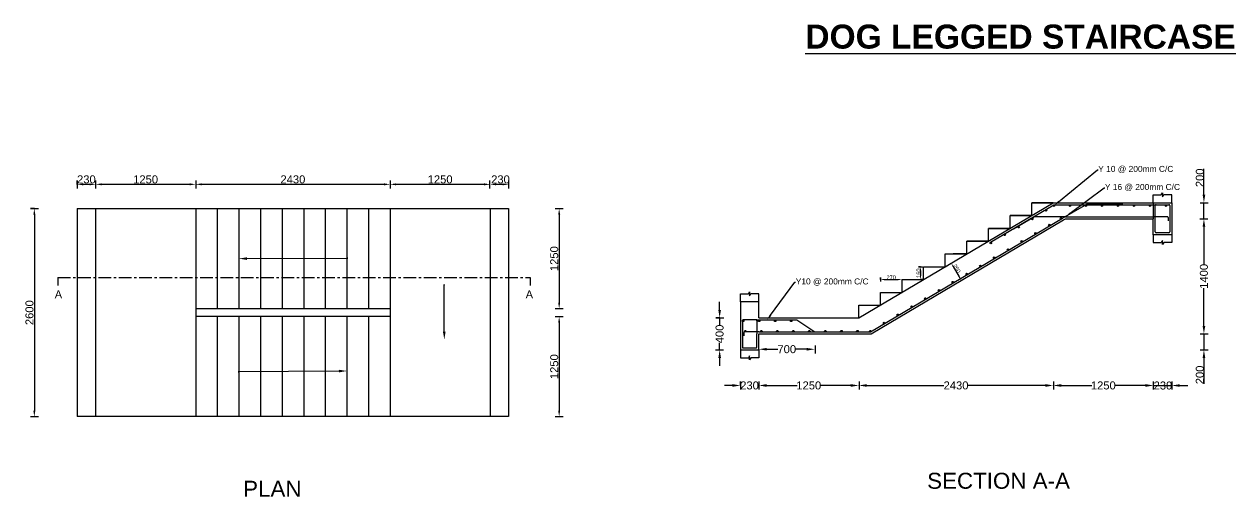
# Model space of a CAD drawing. Header units: millimetres. Extents: x 0 to 32707, y 0 to 28591.
# Drawn here: x 5072 to 20210, y 22685 to 28591 of the extents above; entities that cross this region are included whole.
import ezdxf
from ezdxf import colors
from ezdxf.entities.mleader import LeaderData, LeaderLine
from ezdxf.math import Vec2, Vec3

# ---------------------------------------------------------------- set-up
doc = ezdxf.new("R2010")
doc.units = ezdxf.units.MM
doc.linetypes.add('CENTER', pattern=[50.8, 31.75, -6.35, 6.35, -6.35])
doc.styles.get("Standard").update_dxf_attribs({"font": 'arial.ttf'})
doc.dimstyles.new('ISO-25', dxfattribs={"dimtxt": 2.5, "dimasz": 2.5, "dimexe": 1.25, "dimexo": 0.625, "dimtad": 1, "dimtxsty": 'Standard', "dimcen": 2.5, "dimadec": 0, "dimazin": 0, "dimtfac": 1, "dimtmove": 0, "dimatfit": 3, "dimfxl": 1, "dimarcsym": 0})

# ---------------------------------------------------------------- blocks, each defined once
blk = doc.blocks.new('*D1')
at = {"color": 0, "lineweight": -2, "transparency": 16777216}
for p, q in [((5199, 26211), (5199, 23761)), ((5200, 26286), (5200, 26286)), ((5200, 23686), (5200, 23686))]:
    blk.add_line(p, q, dxfattribs=at)
at = {"color": 0, "transparency": 16777216}
for points in [[(5186, 26211), (5211, 26211), (5199, 26286)], [(5186, 23761), (5211, 23761), (5199, 23686)]]:
    blk.add_solid(points, dxfattribs=at)
at = {"layer": 'Defpoints', "color": 0, "transparency": 16777216}
for p in [(5199, 26286), (5199, 23686), (5199, 23686)]:
    blk.add_point(p, dxfattribs=at)
at = {"color": 0, "transparency": 16777216, "insert": (5138, 24986), "char_height": 100, "attachment_point": 5, "rotation": 90}
blk.add_mtext('2600', dxfattribs=at)
blk = doc.blocks.new('*D2')
at = {"color": 0, "lineweight": -2, "transparency": 16777216}
for p, q in [((5734, 26590), (5734, 26591)), ((5809, 26590), (5889, 26590)), ((5964, 26590), (5964, 26591))]:
    blk.add_line(p, q, dxfattribs=at)
at = {"color": 0, "transparency": 16777216}
for points in [[(5809, 26602), (5809, 26577), (5734, 26590)], [(5889, 26602), (5889, 26577), (5964, 26590)]]:
    blk.add_solid(points, dxfattribs=at)
at = {"layer": 'Defpoints', "color": 0, "transparency": 16777216}
for p in [(5734, 26590), (5964, 26590), (5964, 26590)]:
    blk.add_point(p, dxfattribs=at)
at = {"color": 0, "transparency": 16777216, "insert": (5849, 26651), "char_height": 100, "attachment_point": 5}
blk.add_mtext('230', dxfattribs=at)
blk = doc.blocks.new('*D3')
at = {"color": 0, "lineweight": -2, "transparency": 16777216}
for p, q in [((5964, 26590), (5964, 26591)), ((6039, 26590), (7139, 26590)), ((7214, 26590), (7214, 26591))]:
    blk.add_line(p, q, dxfattribs=at)
at = {"color": 0, "transparency": 16777216}
for points in [[(6039, 26602), (6039, 26577), (5964, 26590)], [(7139, 26602), (7139, 26577), (7214, 26590)]]:
    blk.add_solid(points, dxfattribs=at)
at = {"layer": 'Defpoints', "color": 0, "transparency": 16777216}
for p in [(5964, 26590), (7214, 26590), (7214, 26590)]:
    blk.add_point(p, dxfattribs=at)
at = {"color": 0, "transparency": 16777216, "insert": (6589, 26651), "char_height": 100, "attachment_point": 5}
blk.add_mtext('1250', dxfattribs=at)
blk = doc.blocks.new('*D4')
at = {"color": 0, "lineweight": -2, "transparency": 16777216}
for p, q in [((7214, 26590), (7214, 26591)), ((7289, 26590), (9569, 26590)), ((9644, 26590), (9644, 26591))]:
    blk.add_line(p, q, dxfattribs=at)
at = {"color": 0, "transparency": 16777216}
for points in [[(7289, 26602), (7289, 26577), (7214, 26590)], [(9569, 26602), (9569, 26577), (9644, 26590)]]:
    blk.add_solid(points, dxfattribs=at)
at = {"layer": 'Defpoints', "color": 0, "transparency": 16777216}
for p in [(7214, 26590), (9644, 26590), (9644, 26590)]:
    blk.add_point(p, dxfattribs=at)
at = {"color": 0, "transparency": 16777216, "insert": (8429, 26651), "char_height": 100, "attachment_point": 5}
blk.add_mtext('2430', dxfattribs=at)
blk = doc.blocks.new('*D5')
at = {"color": 0, "lineweight": -2, "transparency": 16777216}
for p, q in [((9644, 26590), (9644, 26591)), ((9719, 26590), (10819, 26590)), ((10894, 26590), (10894, 26591))]:
    blk.add_line(p, q, dxfattribs=at)
at = {"color": 0, "transparency": 16777216}
for points in [[(9719, 26602), (9719, 26577), (9644, 26590)], [(10819, 26602), (10819, 26577), (10894, 26590)]]:
    blk.add_solid(points, dxfattribs=at)
at = {"layer": 'Defpoints', "color": 0, "transparency": 16777216}
for p in [(9644, 26590), (10894, 26590), (10894, 26590)]:
    blk.add_point(p, dxfattribs=at)
at = {"color": 0, "transparency": 16777216, "insert": (10269, 26651), "char_height": 100, "attachment_point": 5}
blk.add_mtext('1250', dxfattribs=at)
blk = doc.blocks.new('*D6')
at = {"color": 0, "lineweight": -2, "transparency": 16777216}
for p, q in [((10894, 26590), (10894, 26591)), ((10969, 26590), (11049, 26590)), ((11124, 26590), (11124, 26591))]:
    blk.add_line(p, q, dxfattribs=at)
at = {"color": 0, "transparency": 16777216}
for points in [[(10969, 26602), (10969, 26577), (10894, 26590)], [(11049, 26602), (11049, 26577), (11124, 26590)]]:
    blk.add_solid(points, dxfattribs=at)
at = {"layer": 'Defpoints', "color": 0, "transparency": 16777216}
for p in [(10894, 26590), (11124, 26590), (11124, 26590)]:
    blk.add_point(p, dxfattribs=at)
at = {"color": 0, "transparency": 16777216, "insert": (11023, 26651), "char_height": 100, "attachment_point": 5}
blk.add_mtext('230', dxfattribs=at)
blk = doc.blocks.new('*D7')
at = {"color": 0, "lineweight": -2, "transparency": 16777216}
for p, q in [((11756, 26211), (11756, 25111)), ((11757, 26286), (11758, 26286)), ((11757, 25036), (11758, 25036))]:
    blk.add_line(p, q, dxfattribs=at)
at = {"color": 0, "transparency": 16777216}
for points in [[(11744, 26211), (11769, 26211), (11756, 26286)], [(11744, 25111), (11769, 25111), (11756, 25036)]]:
    blk.add_solid(points, dxfattribs=at)
at = {"layer": 'Defpoints', "color": 0, "transparency": 16777216}
for p in [(11756, 26286), (11756, 25036), (11756, 25036)]:
    blk.add_point(p, dxfattribs=at)
at = {"color": 0, "transparency": 16777216, "insert": (11695, 25661), "char_height": 100, "attachment_point": 5, "rotation": 90}
blk.add_mtext('1250', dxfattribs=at)
blk = doc.blocks.new('*D8')
at = {"color": 0, "lineweight": -2, "transparency": 16777216}
for p, q in [((11756, 24861), (11756, 23761)), ((11757, 24936), (11758, 24936)), ((11757, 23686), (11755, 23686))]:
    blk.add_line(p, q, dxfattribs=at)
at = {"color": 0, "transparency": 16777216}
for points in [[(11744, 24861), (11769, 24861), (11756, 24936)], [(11744, 23761), (11769, 23761), (11756, 23686)]]:
    blk.add_solid(points, dxfattribs=at)
at = {"layer": 'Defpoints', "color": 0, "transparency": 16777216}
for p in [(11756, 24936), (11756, 23686), (11758, 23686)]:
    blk.add_point(p, dxfattribs=at)
at = {"color": 0, "transparency": 16777216, "insert": (11695, 24311), "char_height": 100, "attachment_point": 5, "rotation": 90}
blk.add_mtext('1250', dxfattribs=at)
blk = doc.blocks.new('*D9')
at = {"color": 0, "lineweight": -2, "transparency": 16777216}
for p, q in [((19812, 26460), (19812, 26783)), ((19812, 26160), (19812, 26360)), ((19813, 26360), (19813, 26360)), ((19812, 26160), (19811, 26160)), ((19812, 26060), (19812, 25960))]:
    blk.add_line(p, q, dxfattribs=at)
at = {"color": 0, "transparency": 16777216}
for points in [[(19796, 26460), (19829, 26460), (19812, 26360)], [(19796, 26060), (19829, 26060), (19812, 26160)]]:
    blk.add_solid(points, dxfattribs=at)
at = {"layer": 'Defpoints', "color": 0, "transparency": 16777216}
for p in [(19812, 26360), (19812, 26160), (19812, 26160)]:
    blk.add_point(p, dxfattribs=at)
at = {"color": 0, "transparency": 16777216, "insert": (19761, 26671), "char_height": 100, "attachment_point": 5, "rotation": 90}
blk.add_mtext('200', dxfattribs=at)
blk = doc.blocks.new('*D10')
at = {"color": 0, "lineweight": -2, "transparency": 16777216}
for p, q in [((13920, 24076), (13820, 24076)), ((14020, 24077), (14020, 24077)), ((14020, 24076), (14023, 24076)), ((14250, 24076), (14247, 24076)), ((14250, 24077), (14250, 24077)), ((14350, 24076), (14450, 24076))]:
    blk.add_line(p, q, dxfattribs=at)
at = {"color": 0, "transparency": 16777216}
for points in [[(13920, 24093), (13920, 24059), (14020, 24076)], [(14350, 24093), (14350, 24059), (14250, 24076)]]:
    blk.add_solid(points, dxfattribs=at)
at = {"layer": 'Defpoints', "color": 0, "transparency": 16777216}
for p in [(14020, 24076), (14250, 24076), (14250, 24076)]:
    blk.add_point(p, dxfattribs=at)
at = {"color": 0, "transparency": 16777216, "insert": (14135, 24076), "char_height": 100, "attachment_point": 5}
blk.add_mtext('230', dxfattribs=at)
blk = doc.blocks.new('*D11')
at = {"color": 0, "lineweight": -2, "transparency": 16777216}
for p, q in [((14250, 24529), (14250, 24530)), ((14350, 24529), (14490, 24529)), ((14850, 24529), (14711, 24529)), ((14950, 24529), (14950, 24530))]:
    blk.add_line(p, q, dxfattribs=at)
at = {"color": 0, "transparency": 16777216}
for points in [[(14350, 24545), (14350, 24512), (14250, 24529)], [(14850, 24545), (14850, 24512), (14950, 24529)]]:
    blk.add_solid(points, dxfattribs=at)
at = {"layer": 'Defpoints', "color": 0, "transparency": 16777216}
for p in [(14250, 24529), (14250, 24529), (14950, 24529)]:
    blk.add_point(p, dxfattribs=at)
at = {"color": 0, "transparency": 16777216, "insert": (14600, 24529), "char_height": 100, "attachment_point": 5}
blk.add_mtext('700', dxfattribs=at)
blk = doc.blocks.new('*D12')
at = {"color": 0, "lineweight": -2, "transparency": 16777216}
for p, q in [((14250, 24077), (14250, 24077)), ((14350, 24076), (14730, 24076)), ((15400, 24076), (15020, 24076)), ((15500, 24077), (15500, 24077))]:
    blk.add_line(p, q, dxfattribs=at)
at = {"color": 0, "transparency": 16777216}
for points in [[(14350, 24093), (14350, 24059), (14250, 24076)], [(15400, 24093), (15400, 24059), (15500, 24076)]]:
    blk.add_solid(points, dxfattribs=at)
at = {"layer": 'Defpoints', "color": 0, "transparency": 16777216}
for p in [(14250, 24076), (15500, 24076), (15500, 24076)]:
    blk.add_point(p, dxfattribs=at)
at = {"color": 0, "transparency": 16777216, "insert": (14875, 24076), "char_height": 100, "attachment_point": 5}
blk.add_mtext('1250', dxfattribs=at)
blk = doc.blocks.new('*D13')
at = {"color": 0, "lineweight": -2, "transparency": 16777216}
for p, q in [((15500, 24077), (15500, 24077)), ((15600, 24076), (16564, 24076)), ((17830, 24076), (16866, 24076)), ((17930, 24077), (17930, 24077))]:
    blk.add_line(p, q, dxfattribs=at)
at = {"color": 0, "transparency": 16777216}
for points in [[(15600, 24093), (15600, 24059), (15500, 24076)], [(17830, 24093), (17830, 24059), (17930, 24076)]]:
    blk.add_solid(points, dxfattribs=at)
at = {"layer": 'Defpoints', "color": 0, "transparency": 16777216}
for p in [(15500, 24076), (17930, 24076), (17930, 24076)]:
    blk.add_point(p, dxfattribs=at)
at = {"color": 0, "transparency": 16777216, "insert": (16715, 24076), "char_height": 100, "attachment_point": 5}
blk.add_mtext('2430', dxfattribs=at)
blk = doc.blocks.new('*D14')
at = {"color": 0, "lineweight": -2, "transparency": 16777216}
for p, q in [((17930, 24077), (17930, 24077)), ((18030, 24076), (18410, 24076)), ((19080, 24076), (18700, 24076)), ((19180, 24077), (19180, 24077))]:
    blk.add_line(p, q, dxfattribs=at)
at = {"color": 0, "transparency": 16777216}
for points in [[(18030, 24093), (18030, 24059), (17930, 24076)], [(19080, 24093), (19080, 24059), (19180, 24076)]]:
    blk.add_solid(points, dxfattribs=at)
at = {"layer": 'Defpoints', "color": 0, "transparency": 16777216}
for p in [(17930, 24076), (19180, 24076), (19180, 24076)]:
    blk.add_point(p, dxfattribs=at)
at = {"color": 0, "transparency": 16777216, "insert": (18555, 24076), "char_height": 100, "attachment_point": 5}
blk.add_mtext('1250', dxfattribs=at)
blk = doc.blocks.new('*D15')
at = {"color": 0, "lineweight": -2, "transparency": 16777216}
for p, q in [((19812, 26160), (19811, 26160)), ((19812, 26060), (19812, 25585)), ((19812, 24820), (19812, 25294)), ((19813, 24720), (19813, 24720))]:
    blk.add_line(p, q, dxfattribs=at)
at = {"color": 0, "transparency": 16777216}
for points in [[(19796, 26060), (19829, 26060), (19812, 26160)], [(19796, 24820), (19829, 24820), (19812, 24720)]]:
    blk.add_solid(points, dxfattribs=at)
at = {"layer": 'Defpoints', "color": 0, "transparency": 16777216}
for p in [(19812, 26160), (19812, 24720), (19812, 24720)]:
    blk.add_point(p, dxfattribs=at)
at = {"color": 0, "transparency": 16777216, "insert": (19812, 25440), "char_height": 100, "attachment_point": 5, "rotation": 90}
blk.add_mtext('1400', dxfattribs=at)
blk = doc.blocks.new('*D16')
at = {"color": 0, "lineweight": -2, "transparency": 16777216}
for p, q in [((19812, 24820), (19812, 24920)), ((19812, 24720), (19812, 24520)), ((19813, 24720), (19813, 24720)), ((19812, 24420), (19812, 24096)), ((19813, 24520), (19813, 24520))]:
    blk.add_line(p, q, dxfattribs=at)
at = {"color": 0, "transparency": 16777216}
for points in [[(19796, 24820), (19829, 24820), (19812, 24720)], [(19796, 24420), (19829, 24420), (19812, 24520)]]:
    blk.add_solid(points, dxfattribs=at)
at = {"layer": 'Defpoints', "color": 0, "transparency": 16777216}
for p in [(19812, 24720), (19812, 24520), (19812, 24520)]:
    blk.add_point(p, dxfattribs=at)
at = {"color": 0, "transparency": 16777216, "insert": (19761, 24208), "char_height": 100, "attachment_point": 5, "rotation": 90}
blk.add_mtext('200', dxfattribs=at)
blk = doc.blocks.new('*D17')
at = {"color": 0, "lineweight": -2, "transparency": 16777216}
for p, q in [((19080, 24075), (18980, 24075)), ((19180, 24076), (19180, 24077)), ((19180, 24075), (19410, 24075)), ((19410, 24076), (19410, 24077)), ((19510, 24075), (19610, 24075))]:
    blk.add_line(p, q, dxfattribs=at)
at = {"color": 0, "transparency": 16777216}
for points in [[(19080, 24092), (19080, 24059), (19180, 24075)], [(19510, 24092), (19510, 24059), (19410, 24075)]]:
    blk.add_solid(points, dxfattribs=at)
at = {"layer": 'Defpoints', "color": 0, "transparency": 16777216}
for p in [(19180, 24075), (19410, 24075), (19410, 24075)]:
    blk.add_point(p, dxfattribs=at)
at = {"color": 0, "transparency": 16777216, "insert": (19300, 24075), "char_height": 100, "attachment_point": 5}
blk.add_mtext('230', dxfattribs=at)
blk = doc.blocks.new('*D18')
at = {"color": 0, "lineweight": -2, "transparency": 16777216}
for p, q in [((13761, 25020), (13761, 25120)), ((13761, 24920), (13761, 24832)), ((13762, 24920), (13763, 24920)), ((13761, 24520), (13761, 24607)), ((13761, 24520), (13760, 24520)), ((13761, 24420), (13761, 24320))]:
    blk.add_line(p, q, dxfattribs=at)
at = {"color": 0, "transparency": 16777216}
for points in [[(13745, 25020), (13778, 25020), (13761, 24920)], [(13745, 24420), (13778, 24420), (13761, 24520)]]:
    blk.add_solid(points, dxfattribs=at)
at = {"layer": 'Defpoints', "color": 0, "transparency": 16777216}
for p in [(13761, 24920), (13761, 24520), (13761, 24520)]:
    blk.add_point(p, dxfattribs=at)
at = {"color": 0, "transparency": 16777216, "insert": (13761, 24720), "char_height": 100, "attachment_point": 5, "rotation": 90}
blk.add_mtext('400', dxfattribs=at)
blk = doc.blocks.new('*D19')
at = {"color": 0, "lineweight": -2, "transparency": 16777216}
for p, q in [((15770, 25400), (15770, 25401)), ((15820, 25400), (15990, 25400)), ((16040, 25240), (16040, 25401))]:
    blk.add_line(p, q, dxfattribs=at)
at = {"color": 0, "transparency": 16777216}
for points in [[(15820, 25408), (15820, 25391), (15770, 25400)], [(15990, 25408), (15990, 25391), (16040, 25400)]]:
    blk.add_solid(points, dxfattribs=at)
at = {"layer": 'Defpoints', "color": 0, "transparency": 16777216}
for p in [(15770, 25400), (16040, 25400), (16040, 25240)]:
    blk.add_point(p, dxfattribs=at)
at = {"color": 0, "transparency": 16777216, "insert": (15905, 25426), "char_height": 50, "attachment_point": 5}
blk.add_mtext('270', dxfattribs=at)
blk = doc.blocks.new('*D20')
at = {"color": 0, "lineweight": -2, "transparency": 16777216}
for p, q in [((16271, 25560), (16270, 25560)), ((16272, 25510), (16272, 25450)), ((16309, 25400), (16270, 25400))]:
    blk.add_line(p, q, dxfattribs=at)
at = {"color": 0, "transparency": 16777216}
for points in [[(16263, 25510), (16280, 25510), (16272, 25560)], [(16263, 25450), (16280, 25450), (16272, 25400)]]:
    blk.add_solid(points, dxfattribs=at)
at = {"layer": 'Defpoints', "color": 0, "transparency": 16777216}
for p in [(16272, 25560), (16272, 25400), (16310, 25400)]:
    blk.add_point(p, dxfattribs=at)
at = {"color": 0, "transparency": 16777216, "insert": (16246, 25480), "char_height": 50, "attachment_point": 5, "rotation": 90}
blk.add_mtext('160', dxfattribs=at)
blk = doc.blocks.new('*D21')
at = {"color": 0, "lineweight": -2, "transparency": 16777216}
for p, q in [((16581, 25560), (16656, 25604)), ((16680, 25561), (16756, 25432)), ((16708, 25345), (16783, 25389))]:
    blk.add_line(p, q, dxfattribs=at)
at = {"color": 0, "transparency": 16777216}
for points in [[(16687, 25565), (16673, 25556), (16654, 25604)], [(16764, 25436), (16749, 25427), (16782, 25389)]]:
    blk.add_solid(points, dxfattribs=at)
at = {"layer": 'Defpoints', "color": 0, "transparency": 16777216}
for p in [(16580, 25560), (16708, 25344), (16782, 25389)]:
    blk.add_point(p, dxfattribs=at)
at = {"color": 0, "transparency": 16777216, "insert": (16724, 25538), "char_height": 50, "attachment_point": 5, "rotation": 300.6507}
blk.add_mtext('250', dxfattribs=at)

msp = doc.modelspace()

# ---------------------------------------------------------------- linework, layer by layer
for p, q in [((5734.423, 26589.759), (5734.423, 26639.759)), ((5734.423, 26639.759), (5734.423, 26539.759)), ((5964.423, 26639.759), (5964.423, 26539.759)), ((7214.423, 26638.509), (7214.423, 26538.509)), ((9644.423, 26638.509), (9644.423, 26538.509)), ((10886.923, 26639.759), (10886.923, 26539.759)), ((11124.423, 26638.509), (11124.423, 26538.509)), ((15500.062, 24919.532), (17930.062, 26359.532)), ((17660.062, 26199.532), (17660.062, 26359.532)), ((17660.062, 26359.532), (17930.062, 26359.532)), ((17930.062, 26359.532), (17660.062, 26359.532)), ((17930.062, 26359.532), (19180.062, 26359.532)), ((18044.767, 26165.967), (18347.437, 26340.713)), ((19180.062, 26359.532), (19180.062, 26459.532)), ((19180.062, 26459.532), (19280.062, 26459.532)), ((19180.062, 26359.532), (19410.062, 26359.532)), ((19180.062, 26359.532), (19180.062, 26159.532)), ((19280.062, 26459.532), (19295.062, 26484.532)), ((19295.062, 26484.532), (19295.062, 26434.532)), ((19295.062, 26434.532), (19310.062, 26459.532)), ((19410.062, 26459.532), (19310.062, 26459.532)), ((19410.062, 26359.532), (19410.062, 26459.532)), ((19410.062, 26359.532), (19410.062, 26159.532)), ((19764.704, 26359.532), (19864.704, 26359.532)), ((5198.987, 26286.249), (5148.987, 26286.249)), ((5148.987, 26286.249), (5248.987, 26286.249)), ((5734.423, 26286.249), (5734.423, 23686.249)), ((5734.423, 26286.249), (5964.423, 26286.249)), ((5964.423, 26286.249), (7214.423, 26286.249)), ((5964.423, 26286.249), (5964.423, 23686.249)), ((7214.423, 26286.249), (9644.423, 26286.249)), ((7214.423, 26286.249), (7214.423, 23686.249)), ((7484.423, 26286.249), (7484.423, 25036.249)), ((7754.423, 26286.249), (7754.423, 25036.249)), ((7754.423, 26286.249), (7754.423, 26286.249)), ((8024.423, 26286.249), (8024.423, 25036.249)), ((8294.423, 26286.249), (8294.423, 25036.249)), ((8564.423, 26286.249), (8564.423, 25036.249)), ((8834.423, 26286.249), (8834.423, 25036.249)), ((9104.423, 26286.249), (9104.423, 25036.249)), ((9374.423, 26286.249), (9374.423, 25036.249)), ((9644.423, 26286.249), (10894.423, 26286.249)), ((9644.423, 26286.249), (9644.423, 23686.249)), ((10894.423, 26286.249), (11124.423, 26286.249)), ((10894.423, 26286.249), (10894.423, 23686.249)), ((11124.423, 26286.249), (11124.423, 23686.249)), ((11706.486, 26286.249), (11806.486, 26286.249)), ((17144.901, 25865.191), (17936.913, 26334.532)), ((17390.062, 26039.532), (17390.062, 26199.532)), ((17390.062, 26199.532), (17660.062, 26199.532)), ((17660.062, 26199.532), (17390.062, 26199.532)), ((17936.913, 26334.532), (19180.062, 26334.532)), ((19180.062, 26334.532), (19375.062, 26334.532)), ((19205.062, 26159.532), (19205.062, 26324.532)), ((19215.062, 26334.532), (19375.062, 26334.532)), ((19385.062, 26324.532), (19385.062, 26159.532)), ((15646.097, 24744.532), (18044.767, 26165.967)), ((15652.948, 24719.532), (18057.512, 26144.459)), ((17120.062, 25879.532), (17120.062, 26039.532)), ((17120.062, 26039.532), (17390.062, 26039.532)), ((17390.062, 26039.532), (17120.062, 26039.532)), ((17696.033, 26184.532), (17433.144, 26028.746)), ((18082.948, 26184.532), (17696.033, 26184.532)), ((18057.512, 26144.459), (18082.948, 26159.532)), ((18082.948, 26184.532), (19180.062, 26184.532)), ((18082.948, 26159.532), (19180.062, 26159.532)), ((19354.151, 26184.532), (19180.062, 26184.532)), ((19180.062, 25959.532), (19180.062, 26159.532)), ((19205.062, 25994.532), (19205.062, 26159.532)), ((19364.151, 26174.532), (19364.151, 26132.606)), ((19385.062, 26159.532), (19385.062, 25994.532)), ((19410.062, 26159.532), (19410.062, 25959.532)), ((19762.204, 26159.532), (19862.204, 26159.532)), ((19180.062, 25961.16), (19180.062, 25861.16)), ((19410.062, 25959.532), (19180.062, 25959.532)), ((19375.062, 25984.532), (19215.062, 25984.532)), ((19295.062, 25886.16), (19280.062, 25861.16)), ((19295.062, 25836.16), (19295.062, 25886.16)), ((19410.062, 25961.16), (19410.062, 25861.16)), ((16850.062, 25719.532), (16850.062, 25879.532)), ((16850.062, 25879.532), (17120.062, 25879.532)), ((17120.062, 25879.532), (16850.062, 25879.532)), ((17120.062, 25879.532), (16850.062, 25879.532)), ((17120.062, 25879.532), (16850.062, 25879.532)), ((19180.062, 25861.16), (19280.062, 25861.16)), ((19310.062, 25861.16), (19295.062, 25836.16)), ((19410.062, 25861.16), (19310.062, 25861.16)), ((16580.062, 25559.532), (16580.062, 25719.532)), ((16580.062, 25719.532), (16850.062, 25719.532)), ((16850.062, 25719.532), (16680.062, 25719.532)), ((16271.112, 25559.532), (16246.112, 25559.532)), ((16246.112, 25559.532), (16296.112, 25559.532)), ((16310.062, 25399.532), (16310.062, 25559.532)), ((16310.062, 25559.532), (16580.062, 25559.532)), ((5492.582, 25425.129), (5492.582, 25325.129)), ((11393.756, 25425.129), (11393.756, 25375.129)), ((11393.756, 25375.129), (11393.756, 25325.129)), ((15770.062, 25399.532), (15770.062, 25424.532)), ((15770.062, 25424.532), (15770.062, 25374.532)), ((16040.062, 25239.532), (16040.062, 25399.532)), ((16040.062, 25399.532), (16310.062, 25399.532)), ((14020.062, 25119.532), (14020.062, 25219.532)), ((14020.062, 25219.532), (14120.062, 25219.532)), ((14120.062, 25219.532), (14135.062, 25244.532)), ((14135.062, 25219.532), (14135.062, 25244.532)), ((14135.062, 25244.532), (14135.062, 25194.532)), ((14135.062, 25194.532), (14150.062, 25219.532)), ((14250.062, 25219.532), (14150.062, 25219.532)), ((14250.062, 25119.532), (14250.062, 25219.532)), ((15770.062, 25079.532), (15770.062, 25239.532)), ((15770.062, 25239.532), (16040.062, 25239.532)), ((7214.423, 25036.249), (9644.423, 25036.249)), ((11707.736, 25036.249), (11807.736, 25036.249)), ((14250.062, 25119.532), (14020.062, 25119.532)), ((14020.062, 25119.532), (14020.062, 24519.532)), ((14250.062, 24919.532), (14250.062, 25119.532)), ((15500.062, 24919.532), (15500.062, 25079.532)), ((15500.062, 25079.532), (15770.062, 25079.532)), ((9644.423, 24936.249), (7214.423, 24936.249)), ((7484.423, 24936.249), (7484.423, 23686.249)), ((7754.423, 24936.249), (7754.423, 23686.249)), ((8024.423, 24936.249), (8024.423, 23686.249)), ((8294.423, 24936.249), (8294.423, 23686.249)), ((8564.423, 24936.249), (8564.423, 23686.249)), ((8834.423, 24936.249), (8834.423, 23686.249)), ((9104.423, 24936.249), (9104.423, 23686.249)), ((9374.423, 24936.249), (9374.423, 23686.249)), ((11706.486, 24936.249), (11806.486, 24936.249)), ((13762.579, 24919.532), (13712.579, 24919.532)), ((13712.579, 24919.532), (13812.579, 24919.532)), ((13712.579, 24919.532), (13812.579, 24919.532)), ((14045.062, 24884.532), (14045.062, 24554.532)), ((14215.062, 24894.532), (14055.062, 24894.532)), ((14225.062, 24894.532), (14076.108, 24894.532)), ((14225.062, 24894.532), (14725.062, 24894.532)), ((14225.062, 24884.532), (14225.062, 24719.532)), ((14250.062, 24919.532), (15500.062, 24919.532)), ((14725.062, 24894.532), (14950.062, 24744.532)), ((14065.062, 24734.532), (14065.062, 24694.532)), ((14250.062, 24744.532), (14075.062, 24744.532)), ((14225.062, 24554.532), (14225.062, 24719.532)), ((14250.062, 24744.532), (15500.062, 24744.532)), ((14250.062, 24519.532), (14250.062, 24719.532)), ((14250.062, 24719.532), (15500.062, 24719.532)), ((14250.062, 24719.532), (14950.062, 24719.532)), ((15500.062, 24744.532), (15646.097, 24744.532)), ((15500.062, 24719.532), (15652.948, 24719.532)), ((19763.454, 24719.532), (19863.454, 24719.532)), ((14055.062, 24544.532), (14215.062, 24544.532)), ((14953.284, 24577.26), (14953.284, 24477.26)), ((13711.329, 24519.532), (13811.329, 24519.532)), ((14020.062, 24519.532), (14250.062, 24519.532)), ((14020.062, 24519.532), (14020.062, 24419.532)), ((14020.062, 24419.532), (14120.062, 24419.532)), ((14135.062, 24444.532), (14120.062, 24419.532)), ((14135.062, 24394.532), (14135.062, 24444.532)), ((14150.062, 24419.532), (14135.062, 24394.532)), ((14250.062, 24419.532), (14150.062, 24419.532)), ((14250.062, 24519.532), (14250.062, 24419.532)), ((19763.454, 24519.532), (19863.454, 24519.532)), ((14023.284, 24076.073), (14023.284, 24126.073)), ((14023.284, 24126.073), (14023.284, 24026.073)), ((14251.673, 24126.073), (14251.673, 24026.073)), ((15503.284, 24126.073), (15503.284, 24026.073)), ((17933.284, 24127.323), (17933.284, 24027.323)), ((19178.59, 24125.291), (19178.59, 24025.291)), ((19413.284, 24126.541), (19413.284, 24026.541)), ((5150.237, 23686.249), (5250.237, 23686.249)), ((11124.423, 23686.249), (5734.423, 23686.249)), ((11706.486, 23686.249), (11806.486, 23686.249))]:
    msp.add_line(p, q)
at = {"linetype": 'CENTER', "ltscale": 5}
msp.add_line((5492.582, 25425.129), (11393.756, 25425.129), dxfattribs=at)
msp.add_lwpolyline([(18347.437, 26340.713), (18797.437, 26340.713)])
for centre in [(17838.232, 26264.43), (17939.348, 26324.423), (18139.348, 26324.423), (18339.348, 26324.423), (18539.348, 26324.423), (18739.348, 26324.423), (18939.348, 26324.423), (19139.348, 26324.423), (19339.348, 26324.423), (17497.678, 26055.26), (17669.268, 26157.111), (17880.028, 26080.036), (18025.207, 26165.999), (17322.057, 25958.549), (17535.912, 25876.115), (17707.97, 25978.075), (17149.967, 25856.642), (17363.883, 25774.104), (17191.795, 25672.194), (16847.678, 25468.273), (17019.767, 25570.183), (16675.62, 25366.313), (16331.504, 25162.392), (16503.562, 25264.352), (16159.475, 25060.38), (14055.031, 24884.492), (14255.031, 24884.492), (14455.031, 24884.492), (14655.031, 24884.492), (15815.359, 24856.459), (15987.387, 24958.471), (14083.027, 24754.55), (14283.027, 24754.55), (14483.027, 24754.55), (14683.027, 24754.55), (14883.027, 24754.55), (15083.027, 24754.55), (15283.027, 24754.55), (15483.027, 24754.55), (15643.27, 24754.55)]:
    msp.add_circle(centre, 10)
for centre, start, end in [((19215.062, 26324.532), 90, 180), ((19375.062, 26324.532), 0, 90), ((19354.151, 26174.532), 0, 90), ((19215.062, 25994.532), 180, 270), ((19375.062, 25994.532), 270, 0), ((14055.062, 24884.532), 90, 180), ((14215.062, 24884.532), 0, 90), ((14075.062, 24734.532), 90, 180), ((14055.062, 24554.532), 180, 270), ((14215.062, 24554.532), 270, 0)]:
    msp.add_arc(centre, 10, start, end)

# ---------------------------------------------------------------- texts
at = {"attachment_point": 1}
for s, width, insert, char_height in [('\\pxt4;{\\fArial|b1|i0|c0|p34;\\LDOG LEGGED STAIRCASE}', 8863.61978, (14831.861, 28586.3), 300), ('A', 3061.93608, (5453.04, 25264.159), 100), ('A', 3061.93608, (11337.008, 25264.159), 100), ('PLAN', 6081.96208, (7807.409, 22884.969), 200), ('SECTION A-A', 1956.18155, (16353.698, 22984.916), 200)]:
    msp.add_mtext_dynamic_manual_height_columns(s, width=width, gutter_width=12.5, heights=[0], dxfattribs=dict(at, insert=insert, char_height=char_height))

# ---------------------------------------------------------------- dimensions: what is measured, and where the dimension line sits
for base, p1, p2, override, picture, middle in [((5964.423, 26589.759), (5734.423, 26589.759), (5964.423, 26589.759), {"dimtxt": 100, "dimasz": 75, "dimgap": 10}, '*D2', (5849.423, 26589.759)), ((11124.423, 26589.759), (10894.423, 26589.759), (11124.423, 26589.759), {"dimtxt": 100, "dimasz": 75, "dimgap": 10}, '*D6', (11022.665, 26589.759)), ((14250.062, 24528.51), (14950.062, 24528.51), (14250.062, 24528.51), {"dimtxt": 100, "dimasz": 100, "dimtad": 0}, '*D11', (14600.062, 24528.51)), ((14250.062, 24076.073), (14020.062, 24076.073), (14250.062, 24076.073), {"dimtxt": 100, "dimasz": 100, "dimtad": 0}, '*D10', (14135.062, 24076.073)), ((19410.062, 24075.291), (19180.062, 24075.291), (19410.062, 24075.291), {"dimtxt": 100, "dimasz": 100, "dimtad": 0}, '*D17', (19299.756, 24075.291))]:
    dim = msp.add_linear_dim(base=base, p1=p1, p2=p2, dimstyle='ISO-25', override=override)
    dim.commit()
    dim.dimension.update_dxf_attribs({"geometry": picture, "text_midpoint": middle, "dimtype": 160})
for base, p1, p2, override, picture, middle in [((7214.423, 26589.759), (5964.423, 26589.759), (7214.423, 26589.759), {"dimtxt": 100, "dimasz": 75, "dimgap": 10}, '*D3', (6589.423, 26650.816)), ((9644.423, 26589.759), (7214.423, 26589.759), (9644.423, 26589.759), {"dimtxt": 100, "dimasz": 75, "dimgap": 10}, '*D4', (8429.423, 26650.85)), ((10894.423, 26589.759), (9644.423, 26589.759), (10894.423, 26589.759), {"dimtxt": 100, "dimasz": 75, "dimgap": 10}, '*D5', (10269.423, 26650.816)), ((16040.062, 25399.532), (15770.062, 25399.532), (16040.062, 25239.532), {"dimtxt": 50, "dimasz": 50}, '*D19', (15905.062, 25425.686)), ((15500.062, 24076.073), (14250.062, 24076.073), (15500.062, 24076.073), {"dimtxt": 100, "dimasz": 100, "dimtad": 0}, '*D12', (14875.062, 24076.073)), ((17930.062, 24076.073), (15500.062, 24076.073), (17930.062, 24076.073), {"dimtxt": 100, "dimasz": 100, "dimtad": 0}, '*D13', (16715.062, 24076.073)), ((19180.062, 24076.073), (17930.062, 24076.073), (19180.062, 24076.073), {"dimtxt": 100, "dimasz": 100, "dimtad": 0}, '*D14', (18555.062, 24076.073))]:
    dim = msp.add_linear_dim(base=base, p1=p1, p2=p2, dimstyle='ISO-25', override=override)
    dim.commit()
    dim.dimension.update_dxf_attribs({"geometry": picture, "text_midpoint": middle})
for base, p1, p2, override, picture, middle in [((19812.204, 26159.532), (19812.204, 26359.532), (19812.204, 26159.532), {"dimtxt": 100, "dimasz": 100, "dimjust": 1}, '*D9', (19760.521, 26671.31)), ((5198.987, 23686.249), (5198.987, 26286.249), (5198.987, 23686.249), {"dimtxt": 100, "dimasz": 75, "dimgap": 10}, '*D1', (5137.93, 24986.249)), ((11756.486, 25036.249), (11756.486, 26286.249), (11756.486, 25036.249), {"dimtxt": 100, "dimasz": 75, "dimgap": 10}, '*D7', (11695.429, 25661.249)), ((16271.737, 25399.532), (16271.737, 25559.532), (16310.062, 25399.532), {"dimtxt": 50, "dimasz": 50}, '*D20', (16245.584, 25479.532)), ((13761.329, 24519.532), (13761.329, 24919.532), (13761.329, 24519.532), {"dimtxt": 100, "dimasz": 100, "dimtad": 0}, '*D18', (13761.329, 24719.532)), ((11756.486, 23686.249), (11756.486, 24936.249), (11757.736, 23686.249), {"dimtxt": 100, "dimasz": 75, "dimgap": 10}, '*D8', (11695.429, 24311.249)), ((19812.204, 24519.532), (19812.204, 24719.532), (19812.204, 24519.532), {"dimtxt": 100, "dimasz": 100}, '*D16', (19760.521, 24207.754))]:
    dim = msp.add_linear_dim(base=base, p1=p1, p2=p2, angle=90, dimstyle='ISO-25', override=override)
    dim.commit()
    dim.dimension.update_dxf_attribs({"geometry": picture, "text_midpoint": middle})
dim = msp.add_linear_dim(base=(19812.204, 24719.532), p1=(19812.204, 26159.532), p2=(19812.204, 24719.532), angle=90, text='1400', dimstyle='ISO-25', override={"dimtxt": 100, "dimasz": 100, "dimtad": 0})
dim.commit()
dim.dimension.update_dxf_attribs({"geometry": '*D15', "text_midpoint": (19812.204, 25439.532)})
dim = msp.add_linear_dim(base=(16781.93, 25388.559), p1=(16580.062, 25559.532), p2=(16707.512, 25344.459), angle=300.650668, dimstyle='ISO-25', override={"dimtxt": 50, "dimasz": 50})
dim.commit()
dim.dimension.update_dxf_attribs({"geometry": '*D21', "text_midpoint": (16701.102, 25524.956), "dimtype": 161})

# ---------------------------------------------------------------- leaders
ml = msp.add_multileader_mtext('Standard')
ml.set_content('Y 10 @ 200mm C/C', color=256)
ml.set_leader_properties()
ml.build(insert=Vec2(0, 0))
ml.multileader.update_dxf_attribs({"arrow_head_size": 75})
ctx = ml.context
ctx.base_point, ctx.char_height, ctx.arrow_head_size, ctx.plane_origin = Vec3(18489.414, 26771.624), 75, 75, Vec3(17939.348, 26324.423)
notes = []
notes.append((ctx, [(0, (1, 1, 0), (18481.414, 26771.624), (1, 0), 8, [(0, [(17939.348, 26324.423)], 0, [])])]))
ctx.mtext.insert, ctx.mtext.width, ctx.mtext.flow_direction = Vec3(18491.414, 26820.149), 930.46472, 5
ml = msp.add_multileader_mtext('Standard')
ml.set_content('Y 16 @ 200mm C/C', color=256)
ml.set_leader_properties()
ml.build(insert=Vec2(0, 0))
ml.multileader.update_dxf_attribs({"arrow_head_size": 75})
ctx = ml.context
ctx.base_point, ctx.char_height, ctx.arrow_head_size, ctx.plane_origin = Vec3(18572.653, 26546.195), 75, 75, Vec3(18082.948, 26184.532)
notes.append((ctx, [(0, (1, 1, 0), (18564.653, 26546.195), (1, 0), 8, [(0, [(18082.948, 26184.532)], 0, [])])]))
ctx.mtext.insert, ctx.mtext.width, ctx.mtext.flow_direction = Vec3(18574.653, 26594.719), 992.33318, 5
ml = msp.add_multileader_mtext('Standard')
ml.set_content('', color=256)
ml.set_leader_properties()
ml.build(insert=Vec2(0, 0))
ctx = ml.context
ctx.base_point, ctx.plane_origin = Vec3(9112.423, 25036.249), Vec3(9104.423, 26286.249)
notes.append((ctx, [(0, (1, 1, 0), (9104.423, 25036.249), (1, 0), 8, [(0, [(9104.423, 26286.249)], 0, [])])]))
ctx.mtext.insert, ctx.mtext.flow_direction = Vec3(9114.423, 25038.249), 5
ml = msp.add_multileader_mtext('Standard')
ml.set_content('', color=256)
ml.set_leader_properties()
ml.build(insert=Vec2(0, 0))
ml.multileader.update_dxf_attribs({"text_attachment_direction": 1, "text_bottom_attachment_type": 10, "arrow_head_size": 100})
ctx = ml.context
ctx.base_point, ctx.arrow_head_size, ctx.plane_origin = Vec3(9114.423, 25657.249), 100, Vec3(7754.423, 25661.249)
ctx.top_attachment, ctx.text_align_type = 10, 2
notes.append((ctx, [(1, (1, 1, 0), (9114.423, 25665.249), (-1, 0), 8, [(0, [(7754.423, 25661.249)], 0, [])])]))
ctx.mtext.insert, ctx.mtext.alignment, ctx.mtext.flow_direction = Vec3(9114.423, 25663.249), 3, 5
ml = msp.add_multileader_mtext('Standard')
ml.set_content('', color=256)
ml.set_leader_properties()
ml.build(insert=Vec2(0, 0))
ml.multileader.update_dxf_attribs({"text_attachment_direction": 1, "text_bottom_attachment_type": 10, "arrow_head_size": 100})
ctx = ml.context
ctx.base_point, ctx.arrow_head_size, ctx.plane_origin, ctx.plane_x_axis, ctx.plane_y_axis = Vec3(10325.312, 25339.359), 100, Vec3(10321.312, 24648.605), Vec3(0, 1), Vec3(-1, 0)
ctx.top_attachment, ctx.text_align_type = 10, 2
notes.append((ctx, [(1, (1, 1, 0), (10317.312, 25339.359), (0, -1), 8, [(0, [(10321.312, 24648.605)], 0, [])])]))
ctx.mtext.insert, ctx.mtext.text_direction, ctx.mtext.rotation, ctx.mtext.alignment, ctx.mtext.flow_direction = Vec3(10319.312, 25339.359), Vec3(0, 1), 1.570796327, 3, 5
ml = msp.add_multileader_mtext('Standard')
ml.set_content('Y10 @ 200mm C/C', color=256)
ml.set_leader_properties()
ml.build(insert=Vec2(0, 0))
ml.multileader.update_dxf_attribs({"arrow_head_size": 75})
ctx = ml.context
ctx.base_point, ctx.char_height, ctx.arrow_head_size, ctx.plane_origin = Vec3(14710.435, 25365.127), 75, 75, Vec3(14352.564, 24894.532)
notes.append((ctx, [(0, (1, 1, 0), (14702.435, 25365.127), (1, 0), 8, [(0, [(14352.564, 24894.532)], 0, [])])]))
ctx.mtext.insert, ctx.mtext.width, ctx.mtext.defined_height, ctx.mtext.flow_direction = Vec3(14712.435, 25413.652), 1459.78399, 85.419, 5
ml = msp.add_multileader_mtext('Standard')
ml.set_content('', color=256)
ml.set_leader_properties()
ml.build(insert=Vec2(0, 0))
ml.multileader.update_dxf_attribs({"text_attachment_direction": 1, "text_bottom_attachment_type": 10, "arrow_head_size": 100})
ctx = ml.context
ctx.base_point, ctx.arrow_head_size, ctx.plane_origin, ctx.plane_x_axis, ctx.plane_y_axis = Vec3(7744.385, 24252.781), 100, Vec3(9104.385, 24256.855), Vec3(-0.999982378, -0.005936715), Vec3(0.005936715, -0.999982378)
ctx.top_attachment, ctx.text_align_type = 10, 2
notes.append((ctx, [(1, (1, 1, 0), (7744.433, 24244.781), (0.999982378, 0.005936715), 8, [(0, [(9104.385, 24256.855)], 0, [])])]))
ctx.mtext.insert, ctx.mtext.text_direction, ctx.mtext.rotation, ctx.mtext.alignment, ctx.mtext.flow_direction = Vec3(7744.421, 24246.781), Vec3(-0.999982378, -0.005936715), 3.147529403, 3, 5
for ctx, leaders in notes:
    for number, flags, end, landing, length, lines in leaders:
        leader = LeaderData()
        leader.index, (leader.has_last_leader_line, leader.has_dogleg_vector, leader.attachment_direction) = number, flags
        leader.last_leader_point, leader.dogleg_vector, leader.dogleg_length = Vec3(end), Vec3(landing), length
        for number, points, colour, breaks in lines:
            line = LeaderLine()
            line.index, line.vertices, line.color, line.breaks = number, Vec3.list(points), colors.encode_raw_color(colour), breaks
            leader.lines.append(line)
        ctx.leaders.append(leader)

doc.saveas('drawing.dxf')
